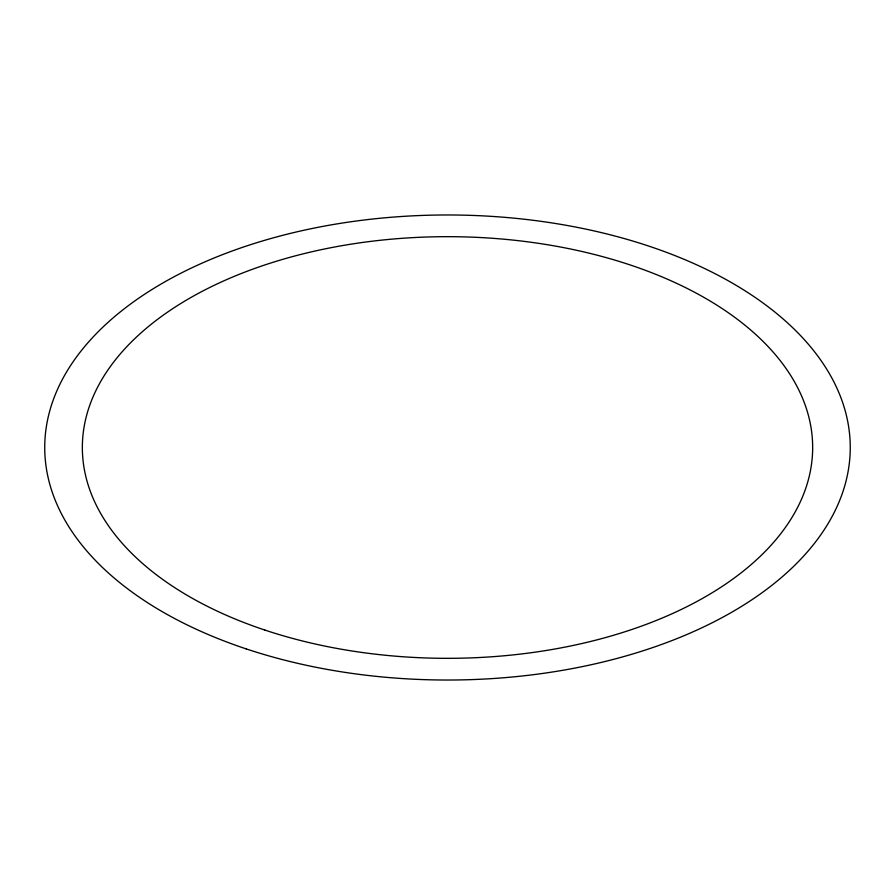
<?xml version="1.0" encoding="UTF-8"?>
<svg xmlns="http://www.w3.org/2000/svg" width="895" height="895" viewBox="0 0 895 895"><rect width="100%" height="100%" fill="white"/><g stroke="black" fill="none" stroke-linecap="round" stroke-linejoin="round"><path stroke-width="1.34" d="M246.125 648.875A402.75 232.521 0 0 0 850.25 447.5A402.75 232.521 0 0 0 246.125 246.125A402.75 232.521 0 0 0 246.125 648.875M264.92 630.08A365.16 210.828 0 0 0 812.66 447.5A365.16 210.828 0 0 0 264.92 264.92A365.16 210.828 0 0 0 264.92 630.08"/></g></svg>
